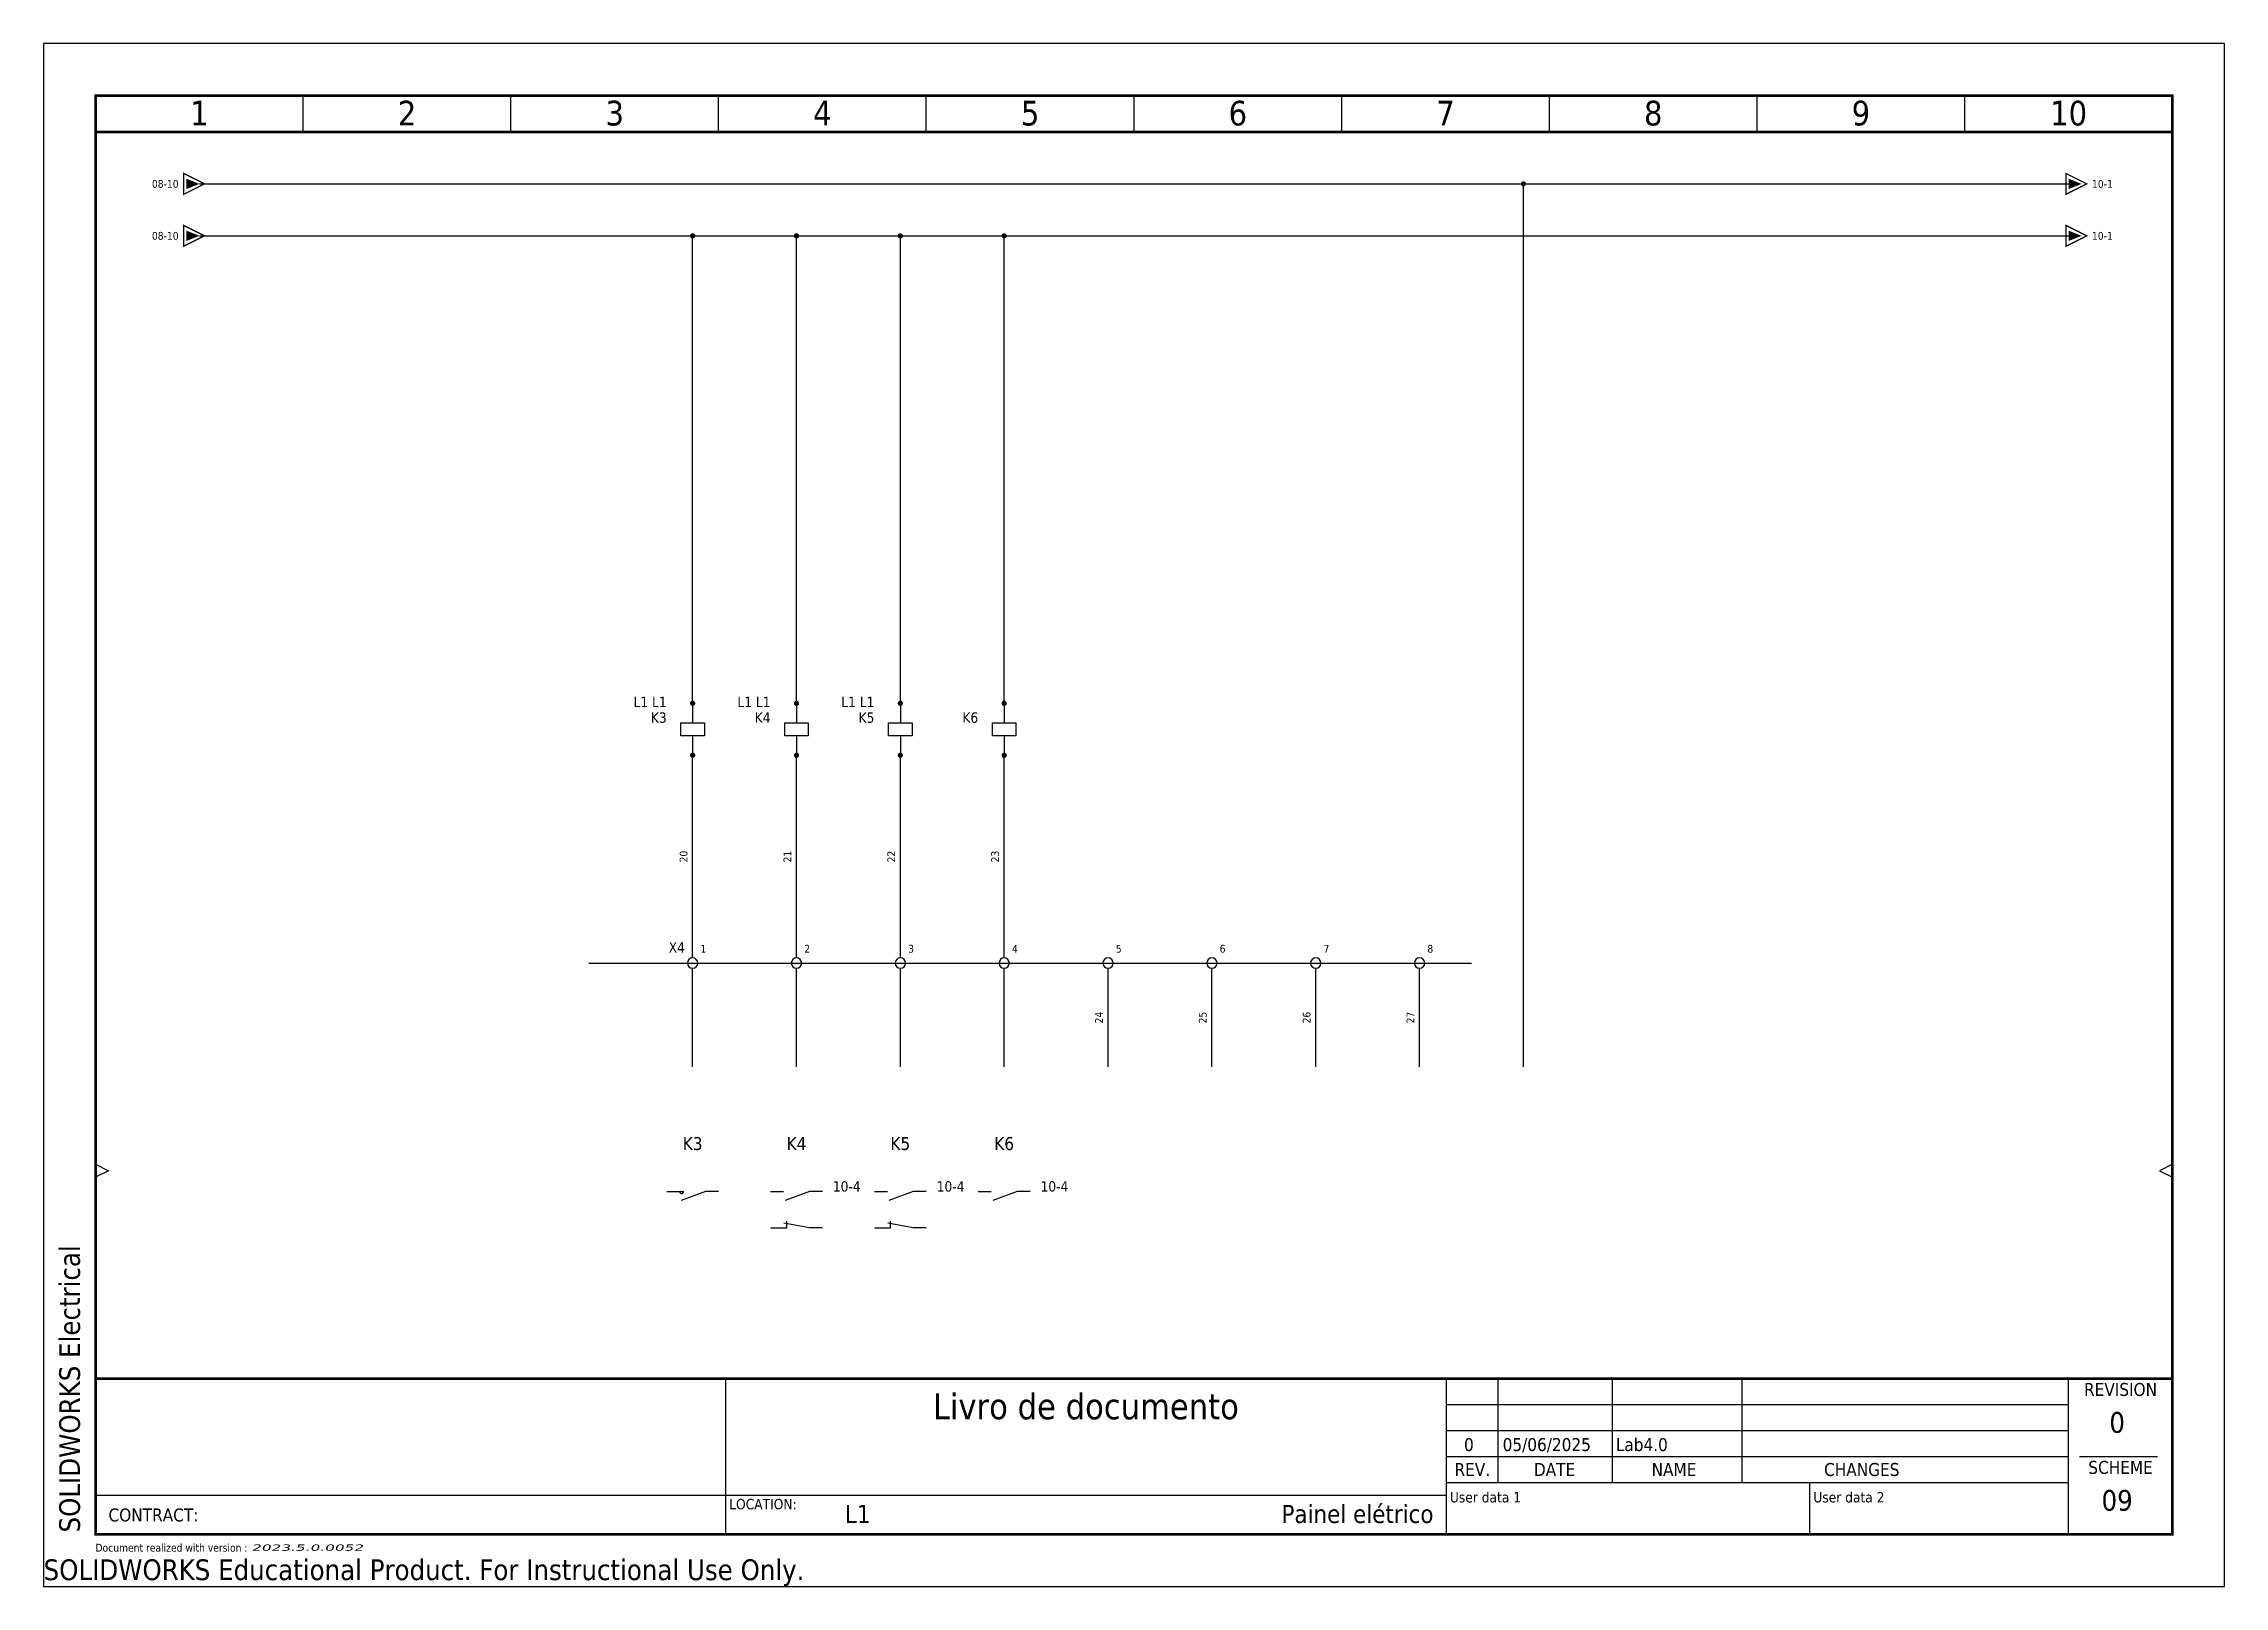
# Model space of a CAD drawing. Header units: millimetres. Extents: x 0 to 420, y 0 to 297.
import ezdxf
from ezdxf.enums import TextEntityAlignment as Align

# ---------------------------------------------------------------- set-up
doc = ezdxf.new("R2010")
doc.units = ezdxf.units.MM
doc.header["$LTSCALE"] = 10
doc.linetypes.add('CONTINU', pattern=[0])
doc.layers.add('DoNotPrint', color=7, linetype='Continuous', plot=False)
doc.layers.add('EW_NOT_PRINT', color=7, linetype='Continuous', plot=False)
doc.layers.add('TITLEBLOCK', color=7, linetype='Continuous')
doc.styles.add('TAHOMA_STANDARD', font='tahoma.ttf')
doc.styles.add('tr_line_equip', font='tahoma.ttf', dxfattribs={"height": 1.5})
doc.styles.add('tr_link', font='', dxfattribs={"height": 1.5})
doc.styles.add('tr_xref_arraybomterminal', font='tahoma.ttf', dxfattribs={"height": 1.5})
doc.styles.add('tr_xref_arraysymbol', font='tahoma.ttf', dxfattribs={"height": 2})
doc.styles.add('tr_xref_arraytagcomponent', font='tahoma.ttf', dxfattribs={"height": 2.5})
doc.styles.get('tr_link').set_extended_font_data('Tahoma')

# ---------------------------------------------------------------- blocks, each defined once
blk = doc.blocks.new('TR_FDP_BASEA3CA_EN')
at = {"color": 7}
for p, q in [((50, 280), (50, 287)), ((90, 280), (90, 287)), ((130, 280), (130, 287)), ((170, 280), (170, 287)), ((210, 280), (210, 287)), ((250, 280), (250, 287)), ((290, 280), (290, 287)), ((330, 280), (330, 287)), ((370, 280), (370, 287)), ((10, 81.25), (12.5, 80)), ((12.5, 80), (10, 78.75)), ((410, 81.25), (407.5, 80)), ((407.5, 80), (410, 78.75)), ((131.41, 10), (131.41, 40)), ((270.16, 10), (270.16, 40)), ((280.16, 20), (280.16, 40)), ((302.16, 20), (302.16, 40)), ((327.16, 20), (327.16, 40)), ((390, 10), (390, 40)), ((270.16, 35), (390, 35)), ((270.16, 30), (390, 30)), ((270.16, 25), (390, 25)), ((392.11, 25), (407.11, 25)), ((270.16, 17.5), (10, 17.5)), ((270.16, 20), (390, 20)), ((340.08, 20), (340.08, 10))]:
    blk.add_line(p, q, dxfattribs=at)
at = {"color": 7, "const_width": 0.5}
blk.add_lwpolyline([(10, 287), (410, 287), (410, 10), (10, 10)], close=True, dxfattribs=at)
for points in [[(10, 280), (410, 280)], [(10, 40), (410, 40)]]:
    blk.add_lwpolyline(points, dxfattribs=at)
at = {"layer": 'DoNotPrint', "color": 7}
for p, q in [((420, 297), (0, 297)), ((0, 297), (0, 0)), ((420, 0), (420, 297)), ((0, 0), (420, 0))]:
    blk.add_line(p, q, dxfattribs=at)
at = {"color": 7, "style": 'TAHOMA_STANDARD'}
for s, p in [('REVISION', (400, 37.91)), ('CHANGES', (350.16, 22.5)), ('SCHEME', (400, 22.91))]:
    blk.add_text(s, height=2.5, dxfattribs=at).set_placement(p, align=Align.MIDDLE_CENTER)
for s, p in [('REV.', (275.16, 22.5)), ('DATE', (291, 22.5)), ('NAME', (314, 22.5))]:
    blk.add_text(s, height=2.5, dxfattribs=at).set_placement(p, align=Align.MIDDLE)
for s, height, p in [('LOCATION:', 2, (132.04, 15.84)), ('CONTRACT:', 2.5, (12.5, 13.75)), ('Document realized with version :', 1.5, (9.99, 7.44))]:
    blk.add_text(s, height=height, dxfattribs=at).set_placement(p, align=Align.MIDDLE_LEFT)
for tag, height, p in [('#COL', 4.75, (30, 281.25)), ('#COL', 4.75, (70, 281.25)), ('#COL', 4.75, (110, 281.25)), ('#COL', 4.75, (150, 281.25)), ('#COL', 4.75, (190, 281.25)), ('#COL', 4.75, (230, 281.25)), ('#COL', 4.75, (270, 281.25)), ('#COL', 4.75, (310, 281.25)), ('#COL', 4.75, (350, 281.25)), ('#COL', 4.75, (390, 281.25)), ('#PROJECT_DWG_OFFICE', 4, (76.27, 33.86)), ('#BUNDLE_TZ_0_L1', 5, (200.73, 32.17)), ('#PROJECT_DWG_OFFICE_ADDRESS_1', 3, (76.27, 28.22)), ('#PROJECT_DWG_OFFICE_ADDRESS_2', 3, (76.27, 24.16)), ('#FOLIO_TZ_1_L1', 4, (200.8, 24.51)), ('#PROJECT_DWG_OFFICE_ADDRESS_3', 3, (76.27, 19.93)), ('#FOLIO_TZ_2_L1', 4, (200.74, 18.8))]:
    blk.add_attdef(tag, text='', height=height, dxfattribs=at).set_placement(p, align=Align.CENTER)
blk.add_attdef('#APP_NAME', text='', height=4, rotation=90, dxfattribs=at).set_placement((5, 10.37), align=Align.MIDDLE_LEFT)
for tag, height, p in [('#REV_NO_-0', 2.5, (274.5, 37.3)), ('#REV_NO_-1', 2.5, (274.5, 32.4)), ('#REV_NO', 4, (399.35, 31.56)), ('#REV_NO_-2', 2.5, (274.5, 27.3)), ('#FOLIO_TAG', 4, (399.35, 16.56))]:
    blk.add_attdef(tag, text='', height=height, dxfattribs=at).set_placement(p, align=Align.MIDDLE_CENTER)
for tag, height, p in [('#REV_CREATED_ON_-0', 2.5, (281, 37.2)), ('#REV_CREATED_BY_-0', 2.5, (302.7, 37.3)), ('#REV_NO_-0_TZ_0_L1', 2.5, (327.9, 37.3)), ('#REV_CREATED_BY_-1', 2.5, (302.7, 32.4)), ('#REV_CREATED_ON_-1', 2.5, (281, 32.1)), ('#REV_NO_-1_TZ_0_L1', 2.5, (327.9, 32.1)), ('#REV_CREATED_ON_-2', 2.5, (281, 27.3)), ('#REV_CREATED_BY_-2', 2.5, (302.8, 27.3)), ('#REV_NO_-2_TZ_0_L1', 2.5, (327.9, 27.5)), ('#FOLIO_LOC_TAG', 3.5, (154.33, 13.94))]:
    blk.add_attdef(tag, text='', height=height, dxfattribs=at).set_placement(p, align=Align.MIDDLE_LEFT)
for tag, p, height in [('##BUNDLE_TX_0_EN', (270.84, 16.16), 2), ('##BUNDLE_TX_1_EN', (340.84, 16.16), 2), ('#BUNDLE_TX_0', (271.84, 12.16), 2.5), ('#BUNDLE_TX_1', (342.1, 12.16), 2.5)]:
    blk.add_attdef(tag, p, '', height=height, dxfattribs=at)
blk.add_attdef('#PROJECT_CONTRACT_NUM', text='', height=3.5, dxfattribs=at).set_placement((37.75, 11.3), align=Align.BOTTOM_LEFT)
blk.add_attdef('#FOLIO_LOC_TZ_0_L1', text='', height=3.5, dxfattribs=at).set_placement((267.68, 13.94), align=Align.MIDDLE_RIGHT)
at = {"color": 7, "style": 'TAHOMA_STANDARD', "oblique": 15, "width": 2.071003}
blk.add_attdef('#ELVER', text='', height=1.21, dxfattribs=at).set_placement((40, 7.46), align=Align.MIDDLE_LEFT)
blk = doc.blocks.new('TR-EL053')
at = {"color": 0, "linetype": 'CONTINU'}
for p, q in [((0, 0), (0, -3.75)), ((0, -6.25), (0, -10))]:
    blk.add_line(p, q, dxfattribs=at)
at = {"linetype": 'CONTINU'}
for p, q in [((-2.25, -3.75), (2.25, -3.75)), ((-2.25, -6.25), (-2.25, -3.75)), ((2.25, -3.75), (2.25, -6.25)), ((2.25, -6.25), (-2.25, -6.25))]:
    blk.add_line(p, q, dxfattribs=at)
at = {"style": 'TAHOMA_STANDARD'}
blk.add_attdef('#LOC_TAG', text='', height=2, dxfattribs=at).set_placement((-5, -0.74), align=Align.RIGHT)
blk.add_attdef('#P_TAG_0', (0.5, 0), '', height=1.5, dxfattribs=at)
at = {"linetype": 'CONTINU', "style": 'TAHOMA_STANDARD'}
for tag, p in [('#TAG', (-5, -3.75)), ('#CROSS_REF', (-5, -6.75))]:
    blk.add_attdef(tag, text='', height=2, dxfattribs=at).set_placement(p, align=Align.RIGHT)
at = {"style": 'TAHOMA_STANDARD'}
blk.add_attdef('#P_TAG_1', text='', height=1.5, dxfattribs=at).set_placement((0.5, -10), align=Align.TOP_LEFT)
blk = doc.blocks.new('TR-ILINK_AUTO')
blk.add_line((0, -2.5), (0, -2.5))
at = {"extrusion": (0, 0, -1)}
blk.add_solid([(1, 2.5), (-1, 2.5), (0, 0)], dxfattribs=at)
at = {"layer": 'EW_NOT_PRINT', "color": 5, "const_width": 0.25}
blk.add_lwpolyline([(0, 3), (2, 3), (0, -1), (-2, 3)], close=True, dxfattribs=at)
at = {"layer": 'EW_NOT_PRINT', "color": 104, "style": 'TAHOMA_STANDARD'}
blk.add_attdef('#TAG', text='', height=1, rotation=270, dxfattribs=at).set_placement((2.25, 3), align=Align.RIGHT)
blk = doc.blocks.new('TR-OLINK_AUTO')
blk.add_line((0, 2), (0, 2))
blk.add_solid([(1, 0), (-1, 0), (0, -2.5)])
at = {"layer": 'EW_NOT_PRINT', "color": 5, "const_width": 0.25}
blk.add_lwpolyline([(0, 0.5), (2, 0.5), (0, -3.5), (-2, 0.5)], close=True, dxfattribs=at)
at = {"layer": 'EW_NOT_PRINT', "color": 104, "style": 'TAHOMA_STANDARD'}
blk.add_attdef('#TAG', (1.5, -3), '', height=1, rotation=270, dxfattribs=at)
blk = doc.blocks.new('TR-BR001')
at = {"color": 0, "linetype": 'Continuous'}
blk.add_circle((0, 0), 1, dxfattribs=at)
at = {"color": 7, "style": 'TAHOMA_STANDARD'}
blk.add_attdef('#PARENT_TAG', text='', height=2, dxfattribs=at).set_placement((-1.5, 2), align=Align.RIGHT)
at = {"style": 'TAHOMA_STANDARD'}
blk.add_attdef('#P_TAG_0', (0.5, 1), '', height=0.9, dxfattribs=at)
at = {"color": 7, "style": 'TAHOMA_STANDARD'}
blk.add_attdef('#SHORT_TAG', (1.5, 2), '', height=1.5, dxfattribs=at)
at = {"style": 'TAHOMA_STANDARD'}
blk.add_attdef('#P_TAG_1', text='', height=0.9, dxfattribs=at).set_placement((0.5, -1), align=Align.TOP_LEFT)
blk = doc.blocks.new('TR-EL033_CR')
at = {"color": 0}
for p, q in [((0, 0), (0, -3.25)), ((0, -7.5), (-1.710101, -2.801537)), ((0, -10), (0, -7.5))]:
    blk.add_line(p, q, dxfattribs=at)
blk.add_arc((0, -2.875), 0.375, 90, 270, dxfattribs=at)
at = {"color": 92, "style": 'tr_xref_arraybomterminal'}
blk.add_attdef('#Pt0', (0.5, 0), '', height=1.5, dxfattribs=at)
blk.add_attdef('#Pt1', text='', height=1.5, dxfattribs=at).set_placement((0.5, -10), align=Align.RIGHT)
at = {"color": 1, "style": 'tr_xref_arraysymbol'}
blk.add_attdef('#REF', (0, -12), '', height=2, dxfattribs=at)
blk = doc.blocks.new('*U53', base_point=(5, 4))
at = {"color": 40, "rotation": 90}
blk.add_blockref('TR-EL033_CR', (0, 0), dxfattribs=at)
at = {"color": 5, "style": 'tr_xref_arraytagcomponent'}
blk.add_text('K3', height=2.5, dxfattribs=at).set_placement((5, 8), align=Align.CENTER)
blk = doc.blocks.new('TR-EL057')
at = {"color": 0, "linetype": 'CONTINU'}
for p, q in [((0, 0), (0, -2.5)), ((0, -7.5), (-1.71, -2.8)), ((0, -10), (0, -7.5))]:
    blk.add_line(p, q, dxfattribs=at)
at = {"style": 'TAHOMA_STANDARD'}
blk.add_attdef('#P_TAG_0', (0.5, 0), '', height=1.5, dxfattribs=at)
at = {"color": 92, "style": 'tr_xref_arraybomterminal'}
blk.add_attdef('#Pt0', (0.5, 0), '', height=1.5, dxfattribs=at)
at = {"linetype": 'CONTINU', "style": 'TAHOMA_STANDARD'}
for tag, p in [('#TAG', (-5, -3.75)), ('#CROSS_REF', (-5, -6.75)), ('#COM_TX_0', (-4.96, -9.54)), ('#COM_TX_1', (-4.96, -12.54))]:
    blk.add_attdef(tag, text='', height=2, dxfattribs=at).set_placement(p, align=Align.RIGHT)
at = {"color": 92, "style": 'tr_xref_arraybomterminal'}
blk.add_attdef('#Pt1', text='', height=1.5, dxfattribs=at).set_placement((0.5, -10), align=Align.RIGHT)
at = {"color": 1, "style": 'tr_xref_arraysymbol'}
blk.add_attdef('#REF', (0, -12), '', height=2, dxfattribs=at)
at = {"style": 'TAHOMA_STANDARD'}
blk.add_attdef('#P_TAG_1', text='', height=1.5, dxfattribs=at).set_placement((0.5, -10), align=Align.TOP_LEFT)
blk = doc.blocks.new('TR-EL061')
at = {"color": 0, "linetype": 'CONTINU'}
for p, q in [((0, 0), (0, -3.12)), ((0, -7.5), (0.87, -2.58)), ((0, -3.12), (1.25, -3.12)), ((0, -10), (0, -7.5))]:
    blk.add_line(p, q, dxfattribs=at)
at = {"style": 'TAHOMA_STANDARD'}
blk.add_attdef('#P_TAG_0', (0.5, 0), '', height=1.5, dxfattribs=at)
at = {"color": 92, "style": 'tr_xref_arraybomterminal'}
blk.add_attdef('#Pt0', (0.5, 0), '', height=1.5, dxfattribs=at)
at = {"linetype": 'CONTINU', "style": 'TAHOMA_STANDARD'}
for tag, p in [('#TAG', (-5, -3.75)), ('#CROSS_REF', (-5, -6.75))]:
    blk.add_attdef(tag, text='', height=2, dxfattribs=at).set_placement(p, align=Align.RIGHT)
at = {"style": 'TAHOMA_STANDARD'}
for tag, p in [('#COM_TX_0', (-4.97, -9.61)), ('#COM_TX_1', (-4.97, -12.36))]:
    blk.add_attdef(tag, text='', height=2, dxfattribs=at).set_placement(p, align=Align.RIGHT)
at = {"color": 92, "style": 'tr_xref_arraybomterminal'}
blk.add_attdef('#Pt1', text='', height=1.5, dxfattribs=at).set_placement((0.5, -10), align=Align.RIGHT)
at = {"color": 1, "style": 'tr_xref_arraysymbol'}
blk.add_attdef('#REF', (0, -12), '', height=2, dxfattribs=at)
at = {"style": 'TAHOMA_STANDARD'}
blk.add_attdef('#P_TAG_1', text='', height=1.5, dxfattribs=at).set_placement((0.5, -10), align=Align.TOP_LEFT)
blk = doc.blocks.new('*U54', base_point=(5, 4))
at = {"color": 10}
ref = blk.add_blockref('TR-EL057', (0, 0), dxfattribs=dict(at, rotation=90))
ref.add_attrib('#REF', '10-4', (12, 0), dxfattribs={"color": 1, "height": 2, "style": 'tr_xref_arraysymbol'})
at = {"color": 40, "rotation": 90}
blk.add_blockref('TR-EL061', (0, -6.960101), dxfattribs=at)
at = {"color": 5, "style": 'tr_xref_arraytagcomponent'}
blk.add_text('K4', height=2.5, dxfattribs=at).set_placement((5, 8), align=Align.CENTER)
blk = doc.blocks.new('*U55', base_point=(5, 4))
at = {"color": 10}
ref = blk.add_blockref('TR-EL057', (0, 0), dxfattribs=dict(at, rotation=90))
ref.add_attrib('#REF', '10-4', (12, 0), dxfattribs={"color": 1, "height": 2, "style": 'tr_xref_arraysymbol'})
at = {"color": 40, "rotation": 90}
blk.add_blockref('TR-EL061', (0, -6.960101), dxfattribs=at)
at = {"color": 5, "style": 'tr_xref_arraytagcomponent'}
blk.add_text('K5', height=2.5, dxfattribs=at).set_placement((5, 8), align=Align.CENTER)
blk = doc.blocks.new('*U56', base_point=(5, 4))
at = {"color": 10}
ref = blk.add_blockref('TR-EL057', (0, 0), dxfattribs=dict(at, rotation=90))
ref.add_attrib('#REF', '10-4', (12, 0), dxfattribs={"color": 1, "height": 2, "style": 'tr_xref_arraysymbol'})
at = {"color": 5, "style": 'tr_xref_arraytagcomponent'}
blk.add_text('K6', height=2.5, dxfattribs=at).set_placement((5, 8), align=Align.CENTER)

msp = doc.modelspace()

# ---------------------------------------------------------------- linework, layer by layer
at = {"color": 231, "linetype": 'Continuous'}
for points in [[(30, 270), (285, 270)], [(285, 100), (285, 270)], [(285, 270), (390, 270)]]:
    msp.add_lwpolyline(points, dxfattribs=at)
at = {"color": 221}
for points in [[(285.27, 270, 0.45, 0.45, 1), (284.73, 270, 0.45, 0.45, 1)], [(125.28, 260, 0.45, 0.45, 1), (124.72, 260, 0.45, 0.45, 1)], [(145.28, 260, 0.45, 0.45, 1), (144.72, 260, 0.45, 0.45, 1)], [(165.28, 260, 0.45, 0.45, 1), (164.72, 260, 0.45, 0.45, 1)], [(185.28, 260, 0.45, 0.45, 1), (184.72, 260, 0.45, 0.45, 1)]]:
    msp.add_lwpolyline(points, format="xyseb", close=True, dxfattribs=at)
at = {"color": 250, "linetype": 'Continuous'}
for points in [[(30, 260), (125, 260)], [(125, 170), (125, 260)], [(125, 260), (145, 260)], [(145, 170), (145, 260)], [(145, 260), (165, 260)], [(165, 170), (165, 260)], [(165, 260), (185, 260)], [(185, 170), (185, 260)], [(185, 260), (390, 260)]]:
    msp.add_lwpolyline(points, dxfattribs=at)
at = {"color": 12}
for points in [[(125.28, 170, 0.45, 0.45, 1), (124.72, 170, 0.45, 0.45, 1)], [(145.28, 170, 0.45, 0.45, 1), (144.72, 170, 0.45, 0.45, 1)], [(165.28, 170, 0.45, 0.45, 1), (164.72, 170, 0.45, 0.45, 1)], [(185.28, 170, 0.45, 0.45, 1), (184.72, 170, 0.45, 0.45, 1)], [(125.28, 160, 0.45, 0.45, 1), (124.72, 160, 0.45, 0.45, 1)], [(145.28, 160, 0.45, 0.45, 1), (144.72, 160, 0.45, 0.45, 1)], [(165.28, 160, 0.45, 0.45, 1), (164.72, 160, 0.45, 0.45, 1)], [(185.28, 160, 0.45, 0.45, 1), (184.72, 160, 0.45, 0.45, 1)]]:
    msp.add_lwpolyline(points, format="xyseb", close=True, dxfattribs=at)
at = {"color": 6, "linetype": 'Continuous'}
for points in [[(125, 121), (125, 160)], [(145, 121), (145, 160)], [(165, 121), (165, 160)], [(185, 121), (185, 160)], [(125, 100), (125, 119)], [(145, 100), (145, 119)], [(165, 100), (165, 119)], [(185, 100), (185, 119)], [(205, 100), (205, 119)], [(225, 100), (225, 119)], [(245, 100), (245, 119)], [(265, 100), (265, 119)]]:
    msp.add_lwpolyline(points, dxfattribs=at)
at = {"color": 0, "linetype": 'Continuous'}
msp.add_lwpolyline([(105, 120), (275, 120)], dxfattribs=at)

# ---------------------------------------------------------------- block references
at = {"rotation": 90}
for name, p in [('TR-ILINK_AUTO', (30, 270)), ('TR-OLINK_AUTO', (390, 270)), ('TR-ILINK_AUTO', (30, 260)), ('TR-OLINK_AUTO', (390, 260))]:
    msp.add_blockref(name, p, dxfattribs=at)
for p, values in [((125, 170), {'#TAG': 'K3', '#LOC_TAG': 'L1 L1'}), ((145, 170), {'#TAG': 'K4', '#LOC_TAG': 'L1 L1'}), ((165, 170), {'#TAG': 'K5', '#LOC_TAG': 'L1 L1'}), ((185, 170), {'#TAG': 'K6'})]:
    msp.add_blockref('TR-EL053', p).add_auto_attribs(values)
at = {"extrusion": (0, 0, -1)}
ref = msp.add_blockref('TR-BR001', (-125, 120), dxfattribs=dict(at, rotation=180))
ref.add_attrib('#SHORT_TAG', '1', (126.5, 122), dxfattribs={"color": 7, "height": 1.5, "style": 'TAHOMA_STANDARD'})
ref.add_attrib('#PARENT_TAG', 'X4', dxfattribs={"color": 7, "height": 2, "style": 'TAHOMA_STANDARD'}).set_placement((123.5, 122), align=Align.RIGHT)
ref = msp.add_blockref('TR-BR001', (-145, 120), dxfattribs=dict(at, rotation=180))
ref.add_attrib('#SHORT_TAG', '2', (146.5, 122), dxfattribs={"color": 7, "height": 1.5, "style": 'TAHOMA_STANDARD'})
ref = msp.add_blockref('TR-BR001', (-165, 120), dxfattribs=dict(at, rotation=180))
ref.add_attrib('#SHORT_TAG', '3', (166.5, 122), dxfattribs={"color": 7, "height": 1.5, "style": 'TAHOMA_STANDARD'})
ref = msp.add_blockref('TR-BR001', (-185, 120), dxfattribs=dict(at, rotation=180))
ref.add_attrib('#SHORT_TAG', '4', (186.5, 122), dxfattribs={"color": 7, "height": 1.5, "style": 'TAHOMA_STANDARD'})
ref = msp.add_blockref('TR-BR001', (-205, 120), dxfattribs=dict(at, rotation=180))
ref.add_attrib('#SHORT_TAG', '5', (206.5, 122), dxfattribs={"color": 7, "height": 1.5, "style": 'TAHOMA_STANDARD'})
ref = msp.add_blockref('TR-BR001', (-225, 120), dxfattribs=dict(at, rotation=180))
ref.add_attrib('#SHORT_TAG', '6', (226.5, 122), dxfattribs={"color": 7, "height": 1.5, "style": 'TAHOMA_STANDARD'})
ref = msp.add_blockref('TR-BR001', (-245, 120), dxfattribs=dict(at, rotation=180))
ref.add_attrib('#SHORT_TAG', '7', (246.5, 122), dxfattribs={"color": 7, "height": 1.5, "style": 'TAHOMA_STANDARD'})
ref = msp.add_blockref('TR-BR001', (-265, 120), dxfattribs=dict(at, rotation=180))
ref.add_attrib('#SHORT_TAG', '8', (266.5, 122), dxfattribs={"color": 7, "height": 1.5, "style": 'TAHOMA_STANDARD'})
for name, p in [('*U53', (125, 80)), ('*U54', (145, 80)), ('*U55', (165, 80)), ('*U56', (185, 80))]:
    msp.add_blockref(name, p)
at = {"layer": 'TITLEBLOCK'}
ref = msp.add_blockref('TR_FDP_BASEA3CA_EN', (0, 0), dxfattribs=at)
ref.add_attrib('#COL', '1', dxfattribs={"layer": '0', "color": 7, "height": 4.75, "style": 'TAHOMA_STANDARD'}).set_placement((30, 281.25), align=Align.CENTER)
ref.add_attrib('#COL', '2', dxfattribs={"layer": '0', "color": 7, "height": 4.75, "style": 'TAHOMA_STANDARD'}).set_placement((70, 281.25), align=Align.CENTER)
ref.add_attrib('#COL', '3', dxfattribs={"layer": '0', "color": 7, "height": 4.75, "style": 'TAHOMA_STANDARD'}).set_placement((110, 281.25), align=Align.CENTER)
ref.add_attrib('#COL', '4', dxfattribs={"layer": '0', "color": 7, "height": 4.75, "style": 'TAHOMA_STANDARD'}).set_placement((150, 281.25), align=Align.CENTER)
ref.add_attrib('#COL', '5', dxfattribs={"layer": '0', "color": 7, "height": 4.75, "style": 'TAHOMA_STANDARD'}).set_placement((190, 281.25), align=Align.CENTER)
ref.add_attrib('#COL', '6', dxfattribs={"layer": '0', "color": 7, "height": 4.75, "style": 'TAHOMA_STANDARD'}).set_placement((230, 281.25), align=Align.CENTER)
ref.add_attrib('#COL', '7', dxfattribs={"layer": '0', "color": 7, "height": 4.75, "style": 'TAHOMA_STANDARD'}).set_placement((270, 281.25), align=Align.CENTER)
ref.add_attrib('#COL', '8', dxfattribs={"layer": '0', "color": 7, "height": 4.75, "style": 'TAHOMA_STANDARD'}).set_placement((310, 281.25), align=Align.CENTER)
ref.add_attrib('#COL', '9', dxfattribs={"layer": '0', "color": 7, "height": 4.75, "style": 'TAHOMA_STANDARD'}).set_placement((350, 281.25), align=Align.CENTER)
ref.add_attrib('#COL', '10', dxfattribs={"layer": '0', "color": 7, "height": 4.75, "style": 'TAHOMA_STANDARD'}).set_placement((390, 281.25), align=Align.CENTER)
ref.add_attrib('#FOLIO_TAG', '09', dxfattribs={"layer": '0', "color": 7, "height": 4, "style": 'TAHOMA_STANDARD'}).set_placement((399.35, 16.56), align=Align.MIDDLE_CENTER)
ref.add_attrib('#FOLIO_LOC_TAG', 'L1', dxfattribs={"layer": '0', "color": 7, "height": 3.5, "style": 'TAHOMA_STANDARD'}).set_placement((154.33, 13.94), align=Align.MIDDLE_LEFT)
ref.add_attrib('#FOLIO_LOC_TZ_0_L1', 'Painel elétrico', dxfattribs={"layer": '0', "color": 7, "height": 3.5, "style": 'TAHOMA_STANDARD'}).set_placement((267.68, 13.94), align=Align.MIDDLE_RIGHT)
ref.add_attrib('#BUNDLE_TZ_0_L1', 'Livro de documento', dxfattribs={"layer": '0', "color": 7, "height": 5, "style": 'TAHOMA_STANDARD'}).set_placement((200.73, 32.17), align=Align.CENTER)
ref.add_attrib('#REV_NO', '0', dxfattribs={"layer": '0', "color": 7, "height": 4, "style": 'TAHOMA_STANDARD'}).set_placement((399.35, 31.56), align=Align.MIDDLE_CENTER)
ref.add_attrib('#ELVER', '2023.5.0.0052', dxfattribs={"layer": '0', "color": 7, "height": 1.2071, "style": 'TAHOMA_STANDARD', "oblique": 15, "width": 2.071003}).set_placement((40, 7.46), align=Align.MIDDLE_LEFT)
ref.add_attrib('##BUNDLE_TX_0_EN', 'User data 1', (270.84, 16.16), dxfattribs={"layer": '0', "color": 7, "height": 2, "style": 'TAHOMA_STANDARD'})
ref.add_attrib('##BUNDLE_TX_1_EN', 'User data 2', (340.84, 16.16), dxfattribs={"layer": '0', "color": 7, "height": 2, "style": 'TAHOMA_STANDARD'})
ref.add_attrib('#REV_NO_-2', '0', dxfattribs={"layer": '0', "color": 7, "height": 2.5, "style": 'TAHOMA_STANDARD'}).set_placement((274.5, 27.3), align=Align.MIDDLE_CENTER)
ref.add_attrib('#REV_CREATED_ON_-2', '05/06/2025', dxfattribs={"layer": '0', "color": 7, "height": 2.5, "style": 'TAHOMA_STANDARD'}).set_placement((281, 27.3), align=Align.MIDDLE_LEFT)
ref.add_attrib('#REV_CREATED_BY_-2', 'Lab4.0', dxfattribs={"layer": '0', "color": 7, "height": 2.5, "style": 'TAHOMA_STANDARD'}).set_placement((302.8, 27.3), align=Align.MIDDLE_LEFT)
ref.add_attrib('#APP_NAME', 'SOLIDWORKS Electrical', dxfattribs={"layer": '0', "color": 7, "height": 4, "rotation": 90, "style": 'TAHOMA_STANDARD'}).set_placement((5, 10.37), align=Align.MIDDLE_LEFT)

# ---------------------------------------------------------------- texts
at = {"style": 'tr_link'}
for p in [(26, 270), (26, 260)]:
    msp.add_text('08-10', height=1.5, dxfattribs=at).set_placement(p, align=Align.MIDDLE_RIGHT)
for p in [(394.5, 270), (394.5, 260)]:
    msp.add_text('10-1', height=1.5, dxfattribs=at).set_placement(p, align=Align.MIDDLE_LEFT)
at = {"color": 7, "style": 'tr_line_equip'}
for s, p in [('20', (124, 140.5)), ('21', (144, 140.5)), ('22', (164, 140.5)), ('23', (184, 140.5)), ('24', (204, 109.5)), ('25', (224, 109.5)), ('26', (244, 109.5)), ('27', (264, 109.5))]:
    msp.add_text(s, height=1.5, rotation=90, dxfattribs=at).set_placement(p, align=Align.CENTER)
at = {"color": 1, "true_color": 0xff0000, "style": 'TAHOMA_STANDARD'}
msp.add_text('SOLIDWORKS Educational Product. For Instructional Use Only.', height=4, dxfattribs=at).set_placement((0, 0), align=Align.BOTTOM_LEFT)

doc.saveas('drawing.dxf')
